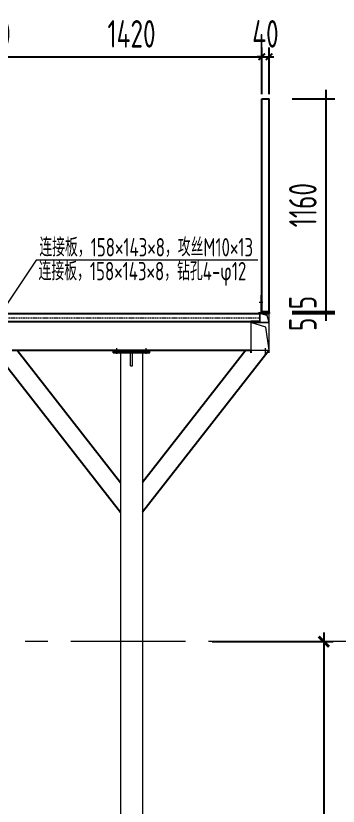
# Model space of a CAD drawing. Extents: x 498328 to 716449, y -893371 to -467753.
# Drawn here: x 539565 to 543080, y -885595 to -876974 of the extents above; entities that cross this region are included whole.
import ezdxf

# ---------------------------------------------------------------- set-up
doc = ezdxf.new("R2010")
doc.units = 0
doc.header["$LTSCALE"] = 1000
doc.header["$PDMODE"] = 35
doc.header["$PDSIZE"] = 20
for name, pattern in [('CACHE', [0.375, 0.25, -0.125]), ('CENTER', [2, 1.25, -0.25, 0.25, -0.25]), ('CENTER2', [28.575, 19.05, -3.175, 3.175, -3.175])]:
    doc.linetypes.add(name, pattern=pattern)
doc.layers.get('0').update_dxf_attribs({"linetype": 'CONTINUOUS'})
doc.layers.get('Defpoints').update_dxf_attribs({"linetype": 'CONTINUOUS'})
for name, color, linetype in [('01', 7, 'CONTINUOUS'), ('1轮廓实线层', 7, 'CONTINUOUS'), ('AXIS', 251, 'CENTER'), ('DIM', 3, 'CONTINUOUS'), ('PUB_TEXT', 7, 'CONTINUOUS'), ('焊缝', 1, 'CONTINUOUS'), ('设备基础', 2, 'CONTINUOUS')]:
    doc.layers.add(name, color=color, linetype=linetype)
doc.styles.add('TSSD_DIMENSION', font='Tssdeng.shx', dxfattribs={"width": 0.7, "bigfont": 'hztxt.shx'})
doc.styles.add('TSSD_REIN', font='Tssdeng.shx', dxfattribs={"width": 0.7, "bigfont": 'hztxt.shx'})
doc.dimstyles.new('TSSD_50_100', dxfattribs={"dimtxt": 300, "dimasz": 80, "dimexe": 100, "dimexo": 250, "dimgap": 100, "dimtad": 1, "dimdec": 0, "dimlfac": 0.5, "dimzin": 0, "dimdsep": 46, "dimtxsty": 'TSSD_DIMENSION', "dimblk": 'ARCHTICK', "dimcen": 0, "dimdle": 100, "dimclrt": 7, "dimadec": 0, "dimazin": 0, "dimtfac": 1, "dimtdec": 0, "dimtix": 1, "dimtmove": 2, "dimatfit": 3, "dimldrblk": 'ARCHTICK', "dimfxl": 0, "dimtolj": 1, "dimtzin": 0, "dimarcsym": 0})

# ---------------------------------------------------------------- blocks, each defined once
blk = doc.blocks.new('_ARCHTICK')
at = {"color": 0, "const_width": 0.4}
blk.add_lwpolyline([(-0.71, -0.71), (0.71, 0.71)], dxfattribs=at)
blk = doc.blocks.new('*D633')
at = {"layer": 'Defpoints', "color": 0, "transparency": 16777216}
for p in [(541456.8, -883799.6), (541456.8, -888519.6), (542923.2, -888519.6)]:
    blk.add_point(p, dxfattribs=at)
at = {"layer": 'DIM', "color": 0, "lineweight": -2, "transparency": 16777216}
for p, q in [((542923.2, -883699.6), (542923.2, -888619.6)), ((541706.8, -883799.6), (543023.2, -883799.6)), ((541706.8, -888519.6), (543023.2, -888519.6))]:
    blk.add_line(p, q, dxfattribs=at)
at = {"layer": 'DIM', "color": 0, "lineweight": -2, "transparency": 16777216, "xscale": 80, "yscale": 80, "zscale": 80}
for p, rotation in [((542923.2, -883799.6), 90), ((542923.2, -888519.6), 270)]:
    blk.add_blockref('_ARCHTICK', p, dxfattribs=dict(at, rotation=rotation))
at = {"layer": 'DIM', "color": 7, "transparency": 16777216, "insert": (542673.2, -886159.6), "char_height": 300, "attachment_point": 5, "rotation": 90, "style": 'TSSD_DIMENSION'}
blk.add_mtext('\\A1;2360', dxfattribs=at)
blk = doc.blocks.new('*D869')
at = {"layer": 'Defpoints', "color": 0, "transparency": 16777216}
for p in [(539406.8, -877420.8), (539326.8, -877879.5), (539406.8, -877879.5)]:
    blk.add_point(p, dxfattribs=at)
at = {"layer": 'DIM', "color": 0, "lineweight": -2, "transparency": 16777216}
for p, q in [((539326.8, -877829.5), (539326.8, -877320.8)), ((539406.8, -877829.5), (539406.8, -877320.8)), ((539326.8, -877420.8), (539276.8, -877420.8)), ((539326.8, -877420.8), (539406.8, -877420.8)), ((539406.8, -877420.8), (539456.8, -877420.8))]:
    blk.add_line(p, q, dxfattribs=at)
at = {"layer": 'DIM', "color": 0, "lineweight": -2, "transparency": 16777216, "xscale": 50, "yscale": 50, "zscale": 50}
blk.add_blockref('_ARCHTICK', (539326.8, -877420.8), dxfattribs=at)
at = {"layer": 'DIM', "color": 0, "lineweight": -2, "transparency": 16777216, "xscale": 50, "yscale": 50, "zscale": 50, "rotation": 180}
blk.add_blockref('_ARCHTICK', (539406.8, -877420.8), dxfattribs=at)
at = {"layer": 'DIM', "color": 7, "transparency": 16777216, "insert": (539366.8, -877170.8), "char_height": 300, "attachment_point": 5, "style": 'TSSD_DIMENSION'}
blk.add_mtext('\\A1;40', dxfattribs=at)
blk = doc.blocks.new('*D877')
at = {"layer": 'Defpoints', "color": 0, "transparency": 16777216}
for p in [(542246.8, -877420.8), (539406.8, -877879.5), (542246.8, -877879.5)]:
    blk.add_point(p, dxfattribs=at)
at = {"layer": 'DIM', "color": 0, "lineweight": -2, "transparency": 16777216}
for p, q in [((539406.8, -877829.5), (539406.8, -877320.8)), ((542246.8, -877829.5), (542246.8, -877320.8)), ((539306.8, -877420.8), (542346.8, -877420.8))]:
    blk.add_line(p, q, dxfattribs=at)
at = {"layer": 'DIM', "color": 0, "lineweight": -2, "transparency": 16777216, "xscale": 50, "yscale": 50, "zscale": 50, "rotation": 180}
blk.add_blockref('_ARCHTICK', (539406.8, -877420.8), dxfattribs=at)
at = {"layer": 'DIM', "color": 0, "lineweight": -2, "transparency": 16777216, "xscale": 50, "yscale": 50, "zscale": 50}
blk.add_blockref('_ARCHTICK', (542246.8, -877420.8), dxfattribs=at)
at = {"layer": 'DIM', "color": 7, "transparency": 16777216, "insert": (540826.8, -877170.8), "char_height": 300, "attachment_point": 5, "style": 'TSSD_DIMENSION'}
blk.add_mtext('\\A1;1420', dxfattribs=at)
blk = doc.blocks.new('*D878')
at = {"layer": 'Defpoints', "color": 0, "transparency": 16777216}
for p in [(542326.8, -877420.8), (542246.8, -877879.5), (542326.8, -877879.6)]:
    blk.add_point(p, dxfattribs=at)
at = {"layer": 'DIM', "color": 0, "lineweight": -2, "transparency": 16777216}
for p, q in [((542246.8, -877829.5), (542246.8, -877320.8)), ((542326.8, -877829.6), (542326.8, -877320.8)), ((542246.8, -877420.8), (542196.8, -877420.8)), ((542246.8, -877420.8), (542326.8, -877420.8)), ((542326.8, -877420.8), (542376.8, -877420.8))]:
    blk.add_line(p, q, dxfattribs=at)
at = {"layer": 'DIM', "color": 0, "lineweight": -2, "transparency": 16777216, "xscale": 50, "yscale": 50, "zscale": 50}
blk.add_blockref('_ARCHTICK', (542246.8, -877420.8), dxfattribs=at)
at = {"layer": 'DIM', "color": 0, "lineweight": -2, "transparency": 16777216, "xscale": 50, "yscale": 50, "zscale": 50, "rotation": 180}
blk.add_blockref('_ARCHTICK', (542326.8, -877420.8), dxfattribs=at)
at = {"layer": 'DIM', "color": 7, "transparency": 16777216, "insert": (542286.8, -877170.8), "char_height": 300, "attachment_point": 5, "style": 'TSSD_DIMENSION'}
blk.add_mtext('\\A1;40', dxfattribs=at)
blk = doc.blocks.new('*D885')
at = {"layer": 'Defpoints', "color": 0, "transparency": 16777216}
for p in [(542326.8, -877879.6), (542326.8, -880199.4), (542944.3, -880199.4)]:
    blk.add_point(p, dxfattribs=at)
at = {"layer": 'DIM', "color": 0, "lineweight": -2, "transparency": 16777216}
for p, q in [((542944.3, -877779.6), (542944.3, -880299.4)), ((542576.8, -877879.6), (543044.3, -877879.6)), ((542576.8, -880199.4), (543044.3, -880199.4))]:
    blk.add_line(p, q, dxfattribs=at)
at = {"layer": 'DIM', "color": 0, "lineweight": -2, "transparency": 16777216, "xscale": 10, "yscale": 10, "zscale": 10}
for p, rotation in [((542944.3, -877879.6), 90), ((542944.3, -880199.4), 270)]:
    blk.add_blockref('_ARCHTICK', p, dxfattribs=dict(at, rotation=rotation))
at = {"layer": 'DIM', "color": 7, "transparency": 16777216, "insert": (542694.3, -879039.5), "char_height": 300, "attachment_point": 5, "rotation": 90, "style": 'TSSD_DIMENSION'}
blk.add_mtext('\\A1;1160', dxfattribs=at)
blk = doc.blocks.new('*D886')
at = {"layer": 'Defpoints', "color": 0, "transparency": 16777216}
for p in [(542326.8, -880199.4), (542326.8, -880209.4), (542944.3, -880209.4)]:
    blk.add_point(p, dxfattribs=at)
at = {"layer": 'DIM', "color": 0, "lineweight": -2, "transparency": 16777216}
for p, q in [((542944.3, -880199.4), (542944.3, -880189.4)), ((542576.8, -880199.4), (543044.3, -880199.4)), ((542576.8, -880209.4), (543044.3, -880209.4)), ((542944.3, -880199.4), (542944.3, -880209.4)), ((542944.3, -880209.4), (542944.3, -880219.4))]:
    blk.add_line(p, q, dxfattribs=at)
at = {"layer": 'DIM', "color": 0, "lineweight": -2, "transparency": 16777216, "xscale": 10, "yscale": 10, "zscale": 10}
for p, rotation in [((542944.3, -880199.4), 270), ((542944.3, -880209.4), 90)]:
    blk.add_blockref('_ARCHTICK', p, dxfattribs=dict(at, rotation=rotation))
at = {"layer": 'DIM', "color": 7, "transparency": 16777216, "insert": (542694.3, -880101.5), "char_height": 300, "attachment_point": 5, "rotation": 90, "style": 'TSSD_DIMENSION'}
blk.add_mtext('\\A1;5', dxfattribs=at)
blk = doc.blocks.new('*D887')
at = {"layer": 'Defpoints', "color": 0, "transparency": 16777216}
for p in [(542326.8, -880209.4), (542326.8, -880219.6), (542944.3, -880219.6)]:
    blk.add_point(p, dxfattribs=at)
at = {"layer": 'DIM', "color": 0, "lineweight": -2, "transparency": 16777216}
for p, q in [((542576.8, -880209.4), (543044.3, -880209.4)), ((542576.8, -880219.6), (543044.3, -880219.6)), ((542944.3, -880209.4), (542944.3, -880199.4)), ((542944.3, -880209.4), (542944.3, -880219.6)), ((542944.3, -880219.6), (542944.3, -880229.6))]:
    blk.add_line(p, q, dxfattribs=at)
at = {"layer": 'DIM', "color": 0, "lineweight": -2, "transparency": 16777216, "xscale": 10, "yscale": 10, "zscale": 10}
for p, rotation in [((542944.3, -880209.4), 270), ((542944.3, -880219.6), 90)]:
    blk.add_blockref('_ARCHTICK', p, dxfattribs=dict(at, rotation=rotation))
at = {"layer": 'DIM', "color": 7, "transparency": 16777216, "insert": (542694.3, -880339.6), "char_height": 300, "attachment_point": 5, "rotation": 90, "style": 'TSSD_DIMENSION'}
blk.add_mtext('\\A1;5', dxfattribs=at)

msp = doc.modelspace()

# ---------------------------------------------------------------- hatches: boundary and pattern name
at = {"layer": '1轮廓实线层', "lineweight": 20, "true_color": 0xadadad}
h = msp.add_hatch(dxfattribs=at)
h.set_pattern_fill('ANGLE', color=253, scale=20)
h.set_pattern_definition([(0, (-1383664.2574, 52374.134), (0, 5.5), [4, -1.5]), (90, (-1383664.2574, 52374.134), (-5.5, 3e-16), [4, -1.5])])
h.paths.add_polyline_path([(542126.8, -880319.6), (542226.8, -880319.6), (542226.8, -880307.6), (542126.8, -880307.6)])
at = {"layer": '焊缝'}
h = msp.add_hatch(dxfattribs=at)
h.set_pattern_fill('ANSI32', color=0)
h.set_pattern_definition([(45, (43730.933, -98791.965), (-6.73519209, 6.73519209), []), (45, (43735.423, -98791.965), (-6.73519209, 6.73519209), [])])
h.paths.add_polyline_path([(542242.8, -880215.6), (542212.8, -880215.6), (542212.8, -880219.6), (542246.8, -880219.6), (542246.8, -880019.6), (542242.8, -880019.6)])

# ---------------------------------------------------------------- linework, layer by layer
at = {"layer": '01', "color": 8, "lineweight": 9}
for p, q in [((539788.5, -879640), (539301.6, -880363.1)), ((542204.9, -879640), (539788.5, -879640))]:
    msp.add_line(p, q, dxfattribs=at)
at = {"layer": '1轮廓实线层', "linetype": 'CENTER2', "lineweight": 20, "ltscale": 0.01}
for p, q in [((542259.8, -880099.6), (542217.7, -880099.6)), ((540666.8, -880662), (540666.8, -880600.5)), ((540986.8, -880661.9), (540986.8, -880600.5)), ((542286.8, -880661.9), (542286.8, -880600.5))]:
    msp.add_line(p, q, dxfattribs=at)
at = {"layer": '1轮廓实线层', "linetype": 'CACHE', "lineweight": 20, "ltscale": 0.05}
msp.add_line((539432.8, -880267.6), (542220.8, -880267.6), dxfattribs=at)
at = {"layer": '1轮廓实线层', "lineweight": 20}
for p, q in [((542220.8, -880219.6), (542220.8, -880307.6)), ((540626.8, -880619.6), (541026.8, -880619.6)), ((542126.8, -880619.6), (542326.8, -880619.6)), ((540626.8, -880635.6), (541026.8, -880635.6)), ((540626.8, -880651.6), (541026.8, -880651.6)), ((540706.8, -880651.6), (540706.8, -888487.6)), ((540946.8, -880651.6), (540946.8, -888487.6))]:
    msp.add_line(p, q, dxfattribs=at)
at = {"layer": '1轮廓实线层', "color": 8, "lineweight": 9}
for p, q in [((542304.6, -880241.7), (542226.8, -880219.6)), ((542326.8, -880319.6), (542304.6, -880241.7)), ((542292.2, -880371.4), (542126.8, -880319.6)), ((542326.8, -880619.6), (542292.2, -880371.4)), ((540816.8, -880791.6), (540816.8, -880651.6)), ((540836.8, -880791.6), (540836.8, -880651.6)), ((540816.8, -880791.6), (540836.8, -880791.6))]:
    msp.add_line(p, q, dxfattribs=at)
at = {"layer": '1轮廓实线层', "lineweight": 9}
for p, q in [((540626.8, -880651.6), (540626.8, -880619.6)), ((541026.8, -880651.6), (541026.8, -880619.6)), ((542326.8, -880651.6), (542326.8, -880619.6))]:
    msp.add_line(p, q, dxfattribs=at)
at = {"layer": '1轮廓实线层', "lineweight": 20}
for points in [[(542326.8, -880219.6), (542226.8, -880219.6), (542226.8, -880319.6), (542326.8, -880319.6)], [(542126.8, -880319.6), (542226.8, -880319.6), (542226.8, -880307.6), (542126.8, -880307.6)], [(542326.8, -880319.6), (542126.8, -880319.6), (542126.8, -880619.6), (542326.8, -880619.6)]]:
    msp.add_lwpolyline(points, close=True, dxfattribs=at)
at = {"layer": 'AXIS', "lineweight": 20}
msp.add_line((553415.6, -883799.6), (529865, -883799.6), dxfattribs=at)
at = {"layer": '焊缝', "color": 0}
for p, q in [((542246.8, -880199.6), (542246.8, -877879.6)), ((542246.8, -877879.6), (542326.8, -877879.6)), ((542326.8, -880199.6), (542326.8, -877879.6)), ((542242.8, -880215.6), (542242.8, -880019.6)), ((542242.8, -880019.6), (542246.8, -880019.6)), ((542246.8, -880219.6), (542246.8, -880019.6)), ((542242.8, -880215.6), (542212.8, -880215.6)), ((542212.8, -880215.6), (542212.8, -880219.6)), ((542246.8, -880219.6), (542212.8, -880219.6)), ((542246.8, -880209.4), (542246.8, -880199.4)), ((542246.8, -880199.6), (542326.8, -880199.6)), ((542246.8, -880219.6), (542246.8, -880209.4)), ((542246.8, -880209.6), (542326.8, -880209.6)), ((542246.8, -880219.6), (542326.8, -880219.6)), ((542326.8, -880209.6), (542326.8, -880199.6)), ((542326.8, -880209.6), (542326.8, -880219.6))]:
    msp.add_line(p, q, dxfattribs=at)
at = {"layer": '设备基础', "color": 0}
for p, q in [((539432.8, -880219.6), (542220.8, -880219.6)), ((539432.8, -880307.6), (542220.8, -880307.6)), ((542220.8, -880307.6), (542126.8, -880307.6)), ((539326.8, -880619.6), (540706.8, -882387.8)), ((539526.8, -880619.6), (542126.8, -880619.6)), ((539580.5, -880619.6), (540706.8, -882062.8)), ((542073.1, -880619.6), (540946.8, -882062.8)), ((542326.8, -880619.6), (540946.8, -882387.8)), ((542126.8, -880619.6), (542126.8, -880651.6))]:
    msp.add_line(p, q, dxfattribs=at)

# ---------------------------------------------------------------- texts
at = {"layer": 'PUB_TEXT', "lineweight": 15, "style": 'TSSD_REIN', "width": 0.7}
for s, p in [('连接板，158×143×8，攻丝M10×13', (539821.6, -879598.4)), ('连接板，158×143×8，钻孔4-φ12', (539813.3, -879859))]:
    msp.add_text(s, height=200, dxfattribs=at).set_placement(p)

# ---------------------------------------------------------------- dimensions: what is measured, and where the dimension line sits
at = {"layer": 'DIM'}
for base, p1, p2, picture, middle in [((539406.8, -877420.8), (539326.8, -877879.5), (539406.8, -877879.5), '*D869', (539366.8, -877170.8)), ((542246.8, -877420.8), (539406.8, -877879.5), (542246.8, -877879.5), '*D877', (540826.8, -877170.8)), ((542326.8, -877420.8), (542246.8, -877879.5), (542326.8, -877879.6), '*D878', (542286.8, -877170.8))]:
    dim = msp.add_linear_dim(base=base, p1=p1, p2=p2, dimstyle='TSSD_50_100', override={"dimasz": 50, "dimexo": 50}, dxfattribs=at)
    dim.commit()
    dim.dimension.update_dxf_attribs({"geometry": picture, "text_midpoint": middle})
dim = msp.add_linear_dim(base=(542944.3, -880199.4), p1=(542326.8, -877879.6), p2=(542326.8, -880199.4), angle=90, dimstyle='TSSD_50_100', override={"dimasz": 10}, dxfattribs=at)
dim.commit()
dim.dimension.update_dxf_attribs({"geometry": '*D885', "text_midpoint": (542694.3, -879039.5)})
for base, p1, p2, picture, middle in [((542944.3, -880209.4), (542326.8, -880199.4), (542326.8, -880209.4), '*D886', (542694.3, -880101.5)), ((542944.3, -880219.6), (542326.8, -880209.4), (542326.8, -880219.6), '*D887', (542694.3, -880339.6))]:
    dim = msp.add_linear_dim(base=base, p1=p1, p2=p2, angle=90, dimstyle='TSSD_50_100', override={"dimasz": 10}, dxfattribs=at)
    dim.commit()
    dim.dimension.update_dxf_attribs({"geometry": picture, "text_midpoint": middle, "dimtype": 160})
dim = msp.add_aligned_dim(p1=(541456.8, -883799.6), p2=(541456.8, -888519.6), distance=1466.4, dimstyle='TSSD_50_100', dxfattribs=at)
dim.commit()
dim.dimension.update_dxf_attribs({"geometry": '*D633', "text_midpoint": (542673.2, -886159.6)})

doc.saveas('drawing.dxf')
